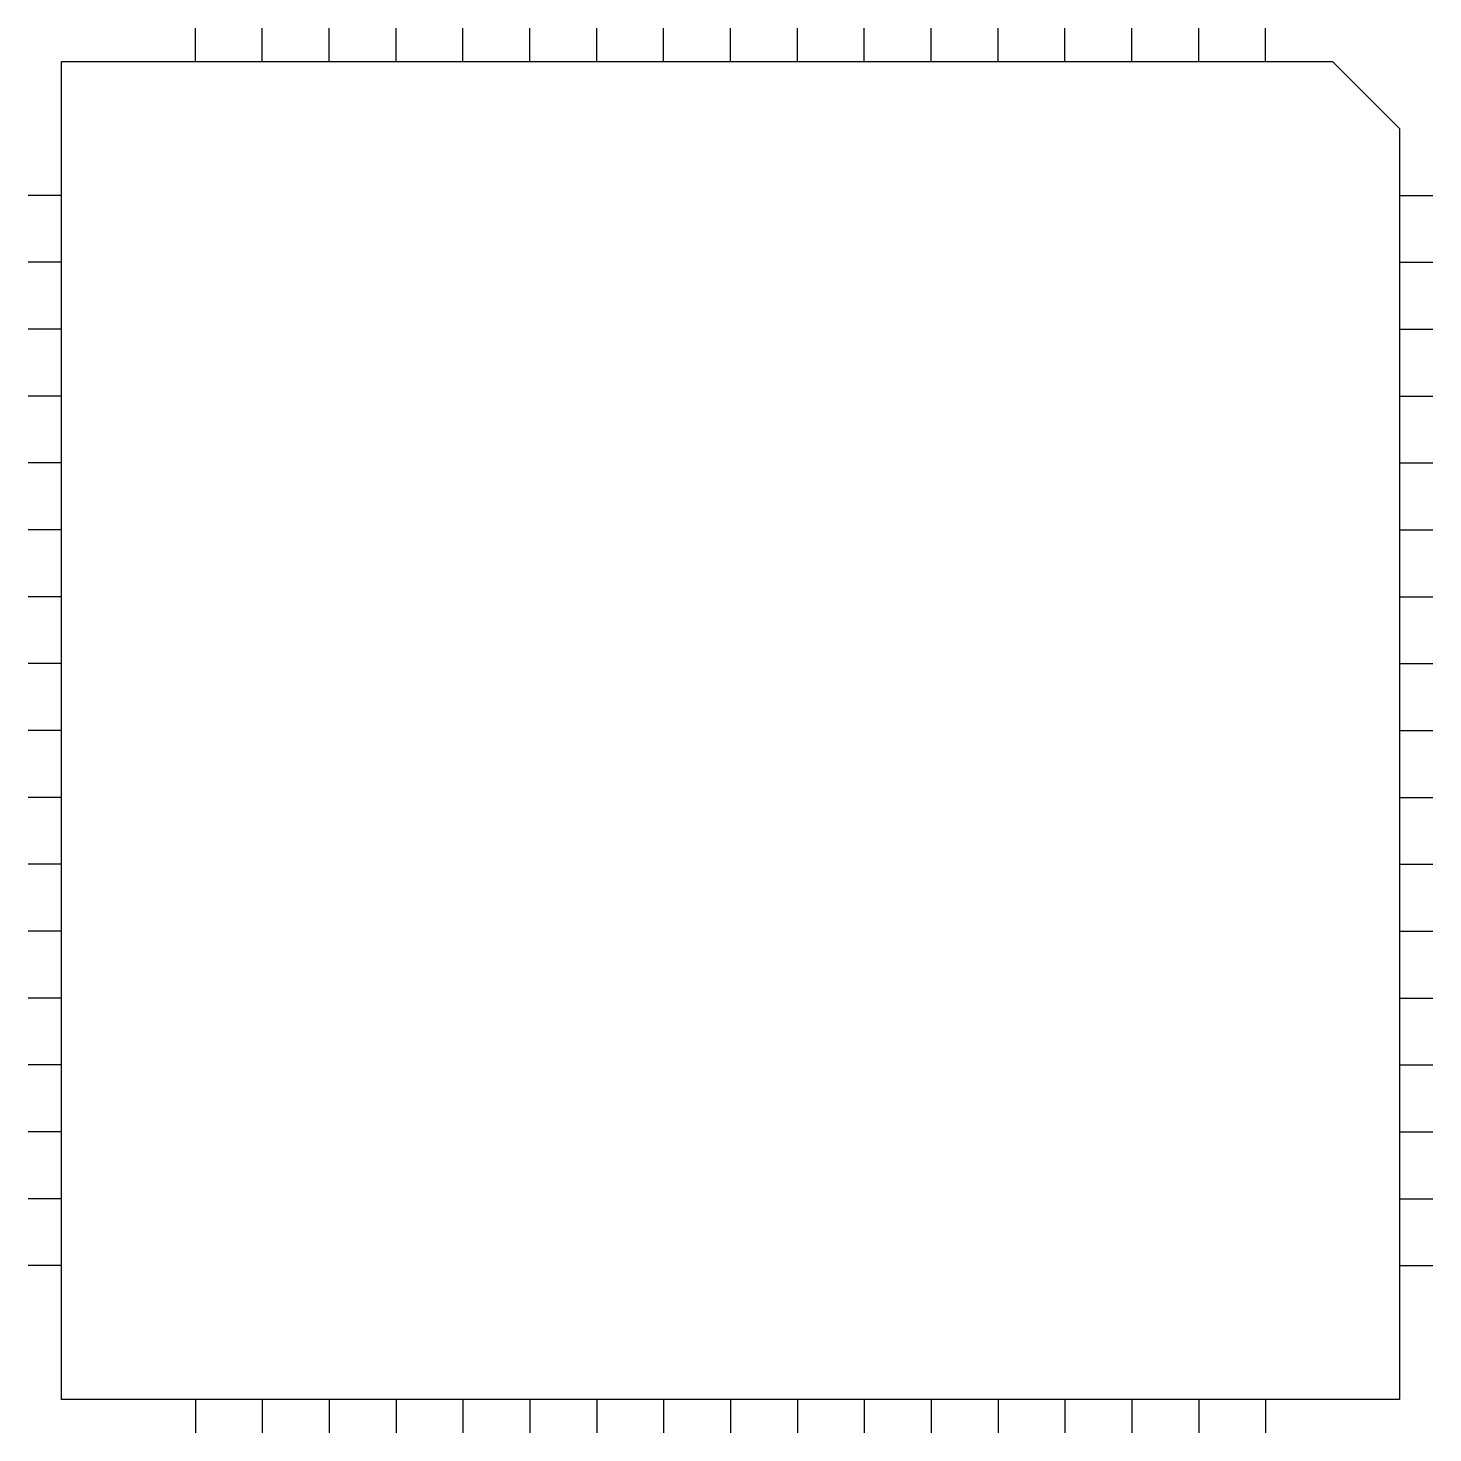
# Model space of a CAD drawing. Extents: x 5.25 to 7.35, y 3.6 to 5.7.
import ezdxf

# ---------------------------------------------------------------- set-up
doc = ezdxf.new("R2010")
doc.units = 0
doc.header["$MEASUREMENT"] = 0
doc.layers.get('0').update_dxf_attribs({"linetype": 'CONTINUOUS'})

msp = doc.modelspace()

# ---------------------------------------------------------------- linework, layer by layer
for p, q in [((5.5, 5.65), (5.5, 5.7)), ((5.6, 5.65), (5.6, 5.7)), ((5.7, 5.65), (5.7, 5.7)), ((5.8, 5.65), (5.8, 5.7)), ((5.9, 5.65), (5.9, 5.7)), ((6, 5.65), (6, 5.7)), ((6.1, 5.65), (6.1, 5.7)), ((6.2, 5.65), (6.2, 5.7)), ((6.3, 5.65), (6.3, 5.7)), ((6.4, 5.65), (6.4, 5.7)), ((6.5, 5.65), (6.5, 5.7)), ((6.6, 5.65), (6.6, 5.7)), ((6.7, 5.65), (6.7, 5.7)), ((6.8, 5.65), (6.8, 5.7)), ((6.9, 5.65), (6.9, 5.7)), ((7, 5.65), (7, 5.7)), ((7.1, 5.65), (7.1, 5.7)), ((5.3, 3.65), (5.3, 5.65)), ((5.3, 5.65), (7.2, 5.65)), ((7.2, 5.65), (7.3, 5.55)), ((7.3, 5.55), (7.3, 3.65)), ((5.3, 5.45), (5.25, 5.45)), ((7.3, 5.45), (7.35, 5.45)), ((5.3, 5.35), (5.25, 5.35)), ((7.3, 5.35), (7.35, 5.35)), ((5.3, 5.25), (5.25, 5.25)), ((7.3, 5.25), (7.35, 5.25)), ((5.3, 5.15), (5.25, 5.15)), ((7.3, 5.15), (7.35, 5.15)), ((5.3, 5.05), (5.25, 5.05)), ((7.3, 5.05), (7.35, 5.05)), ((5.3, 4.95), (5.25, 4.95)), ((7.3, 4.95), (7.35, 4.95)), ((5.3, 4.85), (5.25, 4.85)), ((7.3, 4.85), (7.35, 4.85)), ((5.3, 4.75), (5.25, 4.75)), ((7.3, 4.75), (7.35, 4.75)), ((5.3, 4.65), (5.25, 4.65)), ((7.3, 4.65), (7.35, 4.65)), ((5.3, 4.55), (5.25, 4.55)), ((7.3, 4.55), (7.35, 4.55)), ((5.3, 4.45), (5.25, 4.45)), ((7.3, 4.45), (7.35, 4.45)), ((5.3, 4.35), (5.25, 4.35)), ((7.3, 4.35), (7.35, 4.35)), ((5.3, 4.25), (5.25, 4.25)), ((7.3, 4.25), (7.35, 4.25)), ((5.3, 4.15), (5.25, 4.15)), ((7.3, 4.15), (7.35, 4.15)), ((5.3, 4.05), (5.25, 4.05)), ((7.3, 4.05), (7.35, 4.05)), ((5.3, 3.95), (5.25, 3.95)), ((7.3, 3.95), (7.35, 3.95)), ((5.3, 3.85), (5.25, 3.85)), ((7.3, 3.85), (7.35, 3.85)), ((7.3, 3.65), (5.3, 3.65)), ((5.5, 3.65), (5.5, 3.6)), ((5.6, 3.65), (5.6, 3.6)), ((5.7, 3.65), (5.7, 3.6)), ((5.8, 3.65), (5.8, 3.6)), ((5.9, 3.65), (5.9, 3.6)), ((6, 3.65), (6, 3.6)), ((6.1, 3.65), (6.1, 3.6)), ((6.2, 3.65), (6.2, 3.6)), ((6.3, 3.65), (6.3, 3.6)), ((6.4, 3.65), (6.4, 3.6)), ((6.5, 3.65), (6.5, 3.6)), ((6.6, 3.65), (6.6, 3.6)), ((6.7, 3.65), (6.7, 3.6)), ((6.8, 3.65), (6.8, 3.6)), ((6.9, 3.65), (6.9, 3.6)), ((7, 3.65), (7, 3.6)), ((7.1, 3.65), (7.1, 3.6))]:
    msp.add_line(p, q)

doc.saveas('drawing.dxf')
